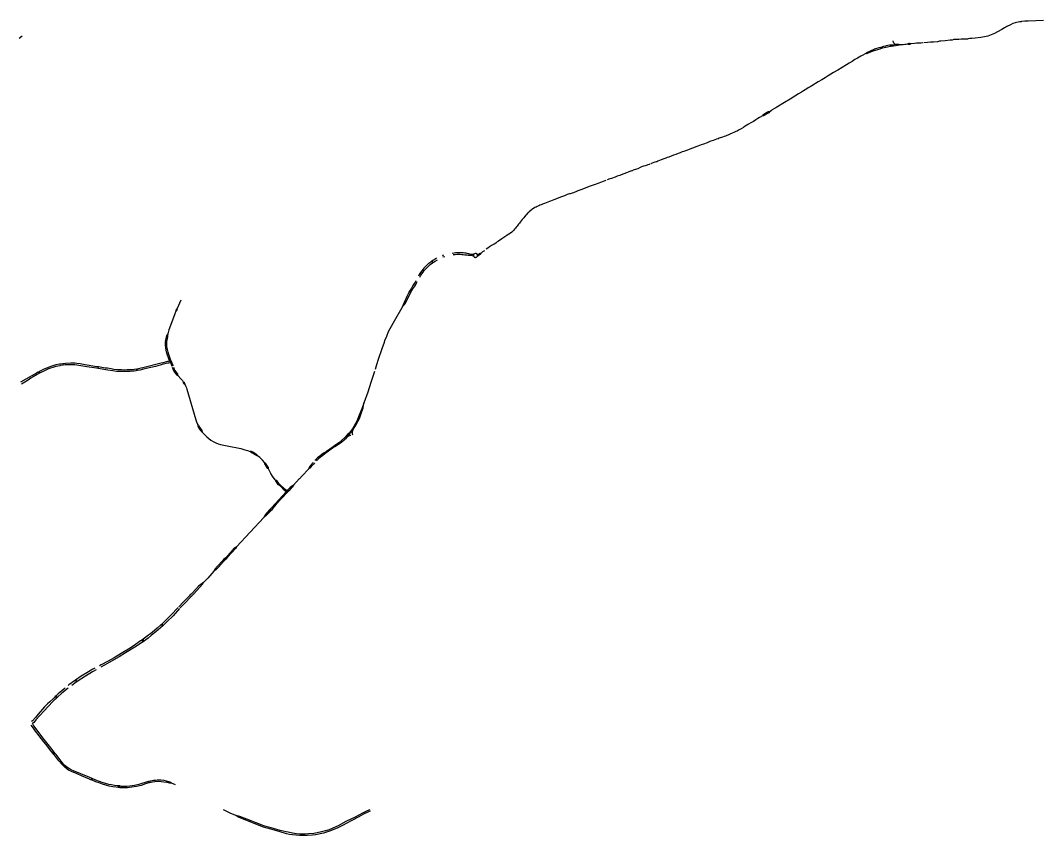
# Model space of a CAD drawing. Header units: inches. Extents: x 25490716 to 25512768, y 6672380 to 6685864.
# Drawn here: x 25504768 to 25512768, y 6676856 to 6683230 of the extents above; entities that cross this region are included whole.
import ezdxf

# ---------------------------------------------------------------- set-up
doc = ezdxf.new("R2010")
doc.units = ezdxf.units.IN
doc.header["$MEASUREMENT"] = 0

msp = doc.modelspace()

# ---------------------------------------------------------------- linework, layer by layer
for points in [[(25512582.5, 6683218.9), (25512557.4, 6683213.6), (25512546.6, 6683211), (25512528.9, 6683205.1), (25512509, 6683196.7), (25512481.4, 6683183), (25512472.3, 6683178.3)], [(25512592.5, 6683220.4), (25512582.5, 6683218.9)], [(25512768.3, 6683229.9), (25512646.9, 6683224.8), (25512622.6, 6683223.5), (25512595.7, 6683220.9), (25512592.5, 6683220.4)], [(25512472.3, 6683178.3), (25512463, 6683172.7), (25512440.9, 6683160), (25512407.6, 6683140.9), (25512384.2, 6683128.1), (25512370.8, 6683121.7), (25512358.6, 6683116.4), (25512346, 6683111.7), (25512333.9, 6683107.9), (25512318.9, 6683104), (25512306.1, 6683101.3), (25512292.1, 6683098.9), (25512278.2, 6683096.6), (25512234.1, 6683092.3), (25512207, 6683090.1), (25512190.7, 6683087.6), (25512179.1, 6683085.4), (25512172.9, 6683084.8), (25512160.5, 6683084.7), (25512147.6, 6683084.7), (25512127.9, 6683083.2)], [(25504782.2, 6683107.2), (25504757, 6683090)], [(25511612.7, 6683041.6), (25511605.2, 6683045.5), (25511598.5, 6683052.1), (25511594.7, 6683059.6), (25511593.2, 6683065.5), (25511592.6, 6683070.3)], [(25511824.8, 6683054.8), (25511809, 6683053.4), (25511800.5, 6683052.6), (25511793.1, 6683052.2), (25511785.2, 6683051.6), (25511776, 6683051.3), (25511760, 6683049.8), (25511729.7, 6683045.9)], [(25511959.5, 6683067.8), (25511954.6, 6683067), (25511939.1, 6683063.3), (25511908.9, 6683061.4), (25511883.7, 6683060.1), (25511861.3, 6683058.4), (25511832.2, 6683055.6)], [(25512076.3, 6683080.6), (25512067.6, 6683079.8), (25512054.6, 6683077), (25512039.4, 6683075), (25511998.8, 6683071.1), (25511964.5, 6683068.4), (25511959.5, 6683067.8)], [(25512094.1, 6683081.6), (25512082.8, 6683081.2), (25512076.3, 6683080.6)], [(25512100.2, 6683081.7), (25512094.1, 6683081.6)], [(25512127.9, 6683083.2), (25512124.3, 6683082.8), (25512105.8, 6683082), (25512100.2, 6683081.7)], [(25511447.3, 6683004.3), (25511438.5, 6683000.2), (25511423.8, 6682994.2), (25511413, 6682989.7), (25511384.2, 6682975.8), (25511379.3, 6682970.3)], [(25511450.4, 6682994.1), (25511442.2, 6682991.7), (25511428.3, 6682986), (25511407.8, 6682978.4), (25511388.9, 6682970.4), (25511385.8, 6682969.6), (25511379.3, 6682970.3)], [(25511571.2, 6683037.9), (25511562.9, 6683035.9), (25511538.5, 6683031.2), (25511531.4, 6683030.1), (25511517.1, 6683025.2), (25511494.8, 6683019.4), (25511479.2, 6683014.6), (25511447.3, 6683004.3)], [(25511572.4, 6683027.1), (25511535.7, 6683019.4), (25511523.3, 6683016.6), (25511506.9, 6683012.7), (25511487.7, 6683006.3), (25511450.4, 6682994.1)], [(25511571.2, 6683037.9), (25511584, 6683028.7)], [(25511581.2, 6683037.4), (25511571.2, 6683037.9)], [(25511572.4, 6683027.1), (25511581.2, 6683037.4)], [(25511584, 6683028.7), (25511572.4, 6683027.1)], [(25511612.7, 6683041.6), (25511602.7, 6683039.6), (25511583.2, 6683037.4), (25511581.2, 6683037.4)], [(25511645.9, 6683039.1), (25511640.5, 6683035.6), (25511626.8, 6683033.1), (25511594.4, 6683028.9), (25511584, 6683028.7)], [(25511645.9, 6683039.1), (25511636.3, 6683042.2), (25511612.7, 6683041.6)], [(25511704, 6683043.4), (25511693.3, 6683042.6), (25511684.9, 6683041.2), (25511671.9, 6683040.3), (25511657.6, 6683039.7), (25511645.9, 6683039.1)], [(25511715.2, 6683049.1), (25511711.3, 6683048.4), (25511708, 6683046.4), (25511704, 6683043.4)], [(25511715.8, 6683041.4), (25511712.3, 6683041.1), (25511704, 6683043.4)], [(25511729.7, 6683045.9), (25511720.4, 6683048.5), (25511715.2, 6683049.1)], [(25511729.7, 6683045.9), (25511721.7, 6683042.4), (25511718.6, 6683041.7), (25511715.8, 6683041.4)], [(25511379.3, 6682970.3), (25511349.8, 6682955.6), (25511340.2, 6682950), (25511312.3, 6682935), (25511293.6, 6682923.5), (25511270.6, 6682909.3), (25511247.1, 6682895.5), (25511227.8, 6682883.6), (25511194.2, 6682863.2), (25511159.9, 6682842.2), (25511126.1, 6682821.9), (25511084.4, 6682796.4), (25511060.4, 6682781.4), (25511035.6, 6682766.6), (25511006.5, 6682748.9), (25510957.3, 6682719), (25510942.1, 6682710.1), (25510927.2, 6682702.3), (25510916.4, 6682696.5), (25510904.5, 6682687.9), (25510890.2, 6682678.9), (25510875.7, 6682669.9), (25510851.8, 6682655), (25510824, 6682637.4), (25510786.6, 6682615), (25510743.7, 6682588.7), (25510682.3, 6682552.4), (25510673.9, 6682547.7)], [(25510580.2, 6682494.5), (25510574.3, 6682490.4), (25510569.6, 6682484.5)], [(25510589.7, 6682500), (25510580.2, 6682494.5)], [(25510594.7, 6682492.9), (25510587.5, 6682488.9), (25510584.7, 6682487.5)], [(25510601.1, 6682506.9), (25510589.7, 6682500)], [(25510605.7, 6682499.1), (25510589.7, 6682500)], [(25510594.7, 6682492.9), (25510601.1, 6682506.9)], [(25510605.7, 6682499.1), (25510596, 6682493.6), (25510594.7, 6682492.9)], [(25510624.2, 6682516), (25510615.1, 6682515.4), (25510606.3, 6682510), (25510601.1, 6682506.9)], [(25510624.2, 6682516), (25510620.7, 6682508.6), (25510605.7, 6682499.1)], [(25510673.9, 6682547.7), (25510663.6, 6682541.5), (25510647.3, 6682530), (25510640.2, 6682525.2), (25510629.6, 6682518.9), (25510624.2, 6682516)], [(25510569.6, 6682484.5), (25510546.6, 6682471.8), (25510533.7, 6682464), (25510518.9, 6682452), (25510499.5, 6682440.6), (25510479.2, 6682428.3), (25510461.8, 6682417.7), (25510436, 6682402.5), (25510421.7, 6682393.6), (25510403.9, 6682383.1), (25510387, 6682373.6), (25510371.6, 6682365.5), (25510362.1, 6682360.7), (25510346.8, 6682353.8), (25510334.5, 6682347.9), (25510315.1, 6682340.1), (25510311.5, 6682338.8), (25510292.9, 6682330.4), (25510287, 6682327.9), (25510281.8, 6682326.2), (25510269.6, 6682322.6), (25510256.7, 6682317.9), (25510231.2, 6682308.3), (25510223.5, 6682305.4), (25510209.9, 6682300.7), (25510185.1, 6682291.6), (25510166.3, 6682286.3), (25510158.5, 6682283.6), (25510148.4, 6682279.2), (25510137.3, 6682273.6), (25510110.1, 6682263), (25510090.6, 6682256.1), (25510064.1, 6682246.3), (25510050.5, 6682241.5), (25510031.8, 6682234.6), (25510014.9, 6682228), (25509998.1, 6682221.8), (25509983.2, 6682216.3), (25509968.8, 6682211), (25509955.6, 6682206.3), (25509943.2, 6682201.7), (25509927.5, 6682196), (25509912, 6682190.1), (25509892.3, 6682183), (25509874.4, 6682176.4), (25509837.8, 6682161.8)], [(25510584.7, 6682487.5), (25510579.3, 6682485), (25510569.6, 6682484.5)], [(25509689.7, 6682106.4), (25509683.2, 6682104.1), (25509673, 6682100.2), (25509668.1, 6682098.7), (25509652.7, 6682093.7), (25509639.9, 6682090.6), (25509632.4, 6682087.7), (25509620.5, 6682082), (25509614.2, 6682079.5), (25509594.8, 6682070.9)], [(25509826.2, 6682157.4), (25509814.3, 6682153.9), (25509798.6, 6682147.9), (25509778.6, 6682140), (25509766.2, 6682134.9), (25509751.7, 6682128.5), (25509744, 6682125.5), (25509738.7, 6682123.8), (25509727.6, 6682120.9), (25509701.1, 6682110.6), (25509696.3, 6682108.8)], [(25509837.8, 6682161.8), (25509826.2, 6682157.4)], [(25509464.5, 6682022.4), (25509454, 6682018.5), (25509433.6, 6682011.3), (25509417.3, 6682005.2), (25509391.1, 6681995.2), (25509377.6, 6681990.2), (25509355.4, 6681982.4)], [(25509549.2, 6682055), (25509538.6, 6682050.7), (25509520.7, 6682043.7), (25509506.4, 6682038.2), (25509464.5, 6682022.4)], [(25509549.2, 6682055), (25509560.5, 6682059.3)], [(25509594.8, 6682070.9), (25509567.5, 6682061.8), (25509560.5, 6682059.3)], [(25509344.4, 6681978.1), (25509316.6, 6681967.6), (25509289.9, 6681957.9), (25509261, 6681947.1), (25509215.6, 6681930.6), (25509183.2, 6681918.3), (25509149.8, 6681905.6), (25509126.1, 6681896.6), (25509115.3, 6681891.2), (25509099.1, 6681884.7), (25509092, 6681882.4)], [(25509083, 6681880.6), (25509067.9, 6681875), (25509060.7, 6681873.3), (25509050, 6681870.3), (25509043.8, 6681868.2), (25509027.3, 6681860.3), (25509021.7, 6681857.7), (25508991.9, 6681846.8), (25508973.5, 6681840), (25508938.3, 6681826.8)], [(25509092, 6681882.4), (25509083, 6681880.6)], [(25508938.3, 6681826.8), (25508911.9, 6681816.4), (25508904.4, 6681813.6), (25508865.8, 6681799.8), (25508849.9, 6681793.1), (25508840.5, 6681789.4), (25508829.8, 6681785.2), (25508821.1, 6681781.6), (25508807.8, 6681775.3), (25508799.6, 6681770.9), (25508791.3, 6681766.6), (25508779.2, 6681759.1), (25508766.8, 6681750.6), (25508760.6, 6681745.8), (25508746.5, 6681733.9), (25508741.5, 6681729.4), (25508736.3, 6681724.6), (25508724.3, 6681711.4), (25508720.4, 6681707.4), (25508709.8, 6681694.8), (25508703.2, 6681686.5), (25508697.4, 6681679.2), (25508692.3, 6681672.3), (25508676.7, 6681652.6), (25508670.2, 6681645.1), (25508663.3, 6681637.3), (25508651.7, 6681622.5), (25508645.4, 6681612.5), (25508639.6, 6681605.4), (25508632.1, 6681597.2), (25508623.3, 6681588.1), (25508618.6, 6681582.8), (25508616, 6681579.5), (25508613.5, 6681576.9), (25508610.6, 6681574.5), (25508601.2, 6681567.6), (25508588.2, 6681559.2), (25508583, 6681555.9), (25508570.7, 6681548), (25508554.6, 6681537.4), (25508531.8, 6681522), (25508505.5, 6681503.4)], [(25508505.5, 6681503.4), (25508497, 6681498), (25508484.3, 6681489.4), (25508472.3, 6681481.8), (25508452.5, 6681469.9), (25508436, 6681458.4), (25508423.7, 6681450), (25508410.5, 6681440.3)], [(25508076.9, 6681394.6), (25508065, 6681390.3)], [(25508071.8, 6681380.2), (25508086.1, 6681385.1)], [(25508314, 6681402.7), (25508309.5, 6681401.4), (25508305.8, 6681400.6), (25508301.3, 6681399.9), (25508297.9, 6681399.7), (25508293.6, 6681399.8), (25508289.7, 6681400.2), (25508285, 6681400.9), (25508280.8, 6681402.3), (25508274.2, 6681404.7), (25508269.1, 6681405.8), (25508260.8, 6681407.6), (25508252.5, 6681409.1), (25508242.3, 6681410.5), (25508230.8, 6681412), (25508219.4, 6681413.1), (25508206.8, 6681413.7), (25508193.4, 6681413.7), (25508181, 6681413), (25508170.8, 6681411.9), (25508160.3, 6681410.9), (25508142.6, 6681408.7)], [(25508151.4, 6681399.3), (25508168.2, 6681400.8), (25508182, 6681401.6), (25508192.4, 6681401.9), (25508204.2, 6681401.9), (25508219.3, 6681400.9), (25508229.4, 6681399.9), (25508242.6, 6681398.2), (25508257.7, 6681396.2), (25508269.1, 6681394.4), (25508286.5, 6681393.8), (25508300.5, 6681391.6), (25508307.9, 6681390), (25508310.9, 6681389.4)], [(25508314, 6681402.7), (25508311.6, 6681398.9), (25508310.7, 6681393.1), (25508310.9, 6681389.4)], [(25508310.9, 6681389.4), (25508311.7, 6681386.1), (25508313.2, 6681383.5), (25508314.9, 6681381.7)], [(25508339.6, 6681400.9), (25508335.8, 6681404.2), (25508332.3, 6681406.4), (25508327.2, 6681407.2), (25508323.1, 6681407), (25508318.2, 6681405.4), (25508314, 6681402.7)], [(25508314.9, 6681381.7), (25508316.5, 6681380), (25508320.2, 6681377.8), (25508324.1, 6681376.7), (25508327.5, 6681376.6)], [(25508327.5, 6681376.6), (25508331.1, 6681377.6), (25508334.6, 6681379.6), (25508337.9, 6681382.5), (25508340, 6681384.6)], [(25508366.8, 6681408.7), (25508359.8, 6681407.1), (25508355.2, 6681404), (25508352.5, 6681402.5), (25508349, 6681401), (25508345.3, 6681400.6), (25508339.6, 6681400.9)], [(25508340, 6681384.6), (25508341.2, 6681387.2), (25508341.6, 6681389.3), (25508341.4, 6681392.6), (25508340.6, 6681398), (25508339.6, 6681400.9)], [(25508366.8, 6681408.7), (25508365.4, 6681405.2), (25508364.8, 6681403.6), (25508363.1, 6681401), (25508357.5, 6681396.9), (25508346.9, 6681389.2), (25508344.1, 6681387.1), (25508340, 6681384.6)], [(25508395.7, 6681429.3), (25508382.2, 6681419.7), (25508366.8, 6681408.7)], [(25507982.4, 6681344.2), (25507978.7, 6681341.4), (25507967.8, 6681332.7), (25507958.3, 6681328.9), (25507947.4, 6681318), (25507933.1, 6681303.6), (25507922, 6681291.7), (25507905.7, 6681271.3), (25507896.8, 6681258.5), (25507887.1, 6681243.1), (25507880.1, 6681230.3)], [(25507891.3, 6681223.7), (25507896.6, 6681231.8), (25507907.4, 6681248.4), (25507916, 6681261), (25507926.2, 6681274.4), (25507941.1, 6681290.7), (25507951.2, 6681301.6), (25507961.9, 6681311.6), (25507971.8, 6681320.5), (25507990.3, 6681335.2), (25507997.8, 6681340.4)], [(25508021.1, 6681370), (25508011, 6681363.8), (25508003.6, 6681359.3), (25507992.6, 6681352.2), (25507982.4, 6681344.2)], [(25507982.4, 6681344.2), (25507997.8, 6681340.4)], [(25507997.8, 6681340.4), (25508009.8, 6681347.3), (25508029.4, 6681359.3)], [(25507860.1, 6681194.6), (25507854.1, 6681184.3), (25507845.9, 6681172.2), (25507836.6, 6681157), (25507824.7, 6681135.7), (25507821.8, 6681129.9)], [(25507837.1, 6681131.4), (25507852.4, 6681153.2), (25507858.9, 6681165.6), (25507868.2, 6681182.6), (25507871.1, 6681188.2)], [(25507761.3, 6680998.5), (25507763, 6681012.1), (25507769.9, 6681026.5), (25507776.2, 6681040.8), (25507783.9, 6681056.4), (25507791.9, 6681072.6), (25507806, 6681099.4), (25507813.5, 6681113.3), (25507818.1, 6681121.4), (25507821.8, 6681129.9)], [(25507761.3, 6680998.5), (25507772, 6681009.7), (25507780.9, 6681024.8), (25507789.6, 6681043.4), (25507804.5, 6681072.4), (25507811, 6681084.8), (25507829.5, 6681118.3)], [(25507821.8, 6681129.9), (25507837.1, 6681131.4)], [(25507829.5, 6681118.3), (25507821.8, 6681129.9)], [(25507829.5, 6681118.3), (25507837.1, 6681131.4)], [(25505994.2, 6680977.9), (25505987.6, 6680971.5), (25505985.6, 6680967.9)], [(25505994.1, 6680969), (25505994.2, 6680977.9)], [(25506022.5, 6681043.6), (25505994.2, 6680977.9)], [(25507543.3, 6680503.1), (25507555, 6680538.5), (25507568.8, 6680580.2), (25507597.2, 6680664.5), (25507613.7, 6680714.3), (25507618, 6680726.2), (25507631.9, 6680761.5), (25507647, 6680796.6), (25507659.4, 6680822.3), (25507693.3, 6680881.2), (25507752.6, 6680984), (25507761.3, 6680998.5)], [(25505984.1, 6680957.1), (25505975.4, 6680935.1), (25505948.8, 6680866.4), (25505929, 6680810.7), (25505919.9, 6680778.8)], [(25505985.6, 6680967.9), (25505983.8, 6680964.7), (25505984.1, 6680957.1)], [(25505991.7, 6680964.7), (25505989.2, 6680960.2), (25505984.1, 6680957.1)], [(25505994.1, 6680969), (25505991.7, 6680964.7)], [(25505919.9, 6680778.8), (25505911.6, 6680768.1), (25505907.3, 6680754.4), (25505904.9, 6680744), (25505902.4, 6680729.4)], [(25505919.9, 6680778.8), (25505918.6, 6680765.7), (25505916.8, 6680756.4), (25505914.7, 6680742.3), (25505912.8, 6680726.4)], [(25505931.9, 6680576.2), (25505913.7, 6680627.5), (25505907.6, 6680652.6), (25505903.9, 6680670.5), (25505902.2, 6680692.6), (25505901.3, 6680710.4), (25505902, 6680720.2)], [(25505902.4, 6680729.4), (25505902, 6680720.2)], [(25505912.8, 6680726.4), (25505906.7, 6680724), (25505902, 6680720.2)], [(25505912, 6680716.8), (25505902, 6680720.2)], [(25505912, 6680716.8), (25505907.3, 6680720.8), (25505902.4, 6680729.4)], [(25505912.8, 6680726.4), (25505902.4, 6680729.4)], [(25505942.4, 6680579.7), (25505928.3, 6680617.1), (25505922, 6680636.6), (25505917.1, 6680657.9), (25505913, 6680680.2), (25505911.6, 6680692.5), (25505911.6, 6680710.3), (25505912, 6680716.8)], [(25505912, 6680716.8), (25505912.8, 6680726.4)], [(25505935.5, 6680564.8), (25505931.9, 6680576.2)], [(25505947.8, 6680565.9), (25505942.4, 6680579.7)], [(25505078.1, 6680542), (25505074.4, 6680541.5), (25505045.1, 6680536.1), (25505014.6, 6680527.3), (25504984.7, 6680516.5), (25504966, 6680508.9), (25504945.9, 6680499.5), (25504928.1, 6680490.7), (25504914.8, 6680484)], [(25505079.7, 6680530.8), (25505076.8, 6680530.4), (25505044.7, 6680523.5), (25505019.9, 6680516.5), (25505003.9, 6680511.4), (25504986.6, 6680504.9), (25504967.1, 6680496.5), (25504945.4, 6680485.8), (25504928.2, 6680476.8), (25504917.2, 6680471.6)], [(25505100.5, 6680544.7), (25505078.1, 6680542)], [(25505101.7, 6680533.8), (25505079.7, 6680530.8)], [(25505364.9, 6680522.4), (25505275.3, 6680536.8), (25505236, 6680543.5), (25505209.6, 6680547.2), (25505193.5, 6680548.8), (25505176.4, 6680549.6), (25505161.9, 6680549.9), (25505119.9, 6680546.9), (25505100.5, 6680544.7)], [(25505100.5, 6680544.7), (25505101.7, 6680533.8)], [(25505363.1, 6680509.8), (25505288.2, 6680522.2), (25505208.7, 6680534.2), (25505193.2, 6680536), (25505178.5, 6680536.9), (25505158.6, 6680537.4), (25505137.6, 6680537.1), (25505117.5, 6680536), (25505101.7, 6680533.8)], [(25505376.8, 6680507.6), (25505363.1, 6680509.8)], [(25505378.3, 6680520.2), (25505364.9, 6680522.4)], [(25505376.8, 6680507.6), (25505378.3, 6680520.2)], [(25505673.8, 6680490.6), (25505656, 6680488.1), (25505639.1, 6680486.3), (25505624.9, 6680484.9), (25505607, 6680484.1), (25505593.1, 6680483.5), (25505570.7, 6680483.5), (25505546.8, 6680484.1), (25505518.1, 6680485.8), (25505490.3, 6680489.4), (25505450.3, 6680496.2), (25505376.8, 6680507.6)], [(25505677.1, 6680503.9), (25505656, 6680501.1), (25505638.4, 6680499), (25505622.3, 6680497.9), (25505601.9, 6680496.9), (25505581.6, 6680496.2), (25505557.5, 6680496.6), (25505529.3, 6680498.1), (25505497.7, 6680501.6), (25505476.6, 6680506.3), (25505449.8, 6680510.3), (25505431.2, 6680511.4), (25505378.3, 6680520.2)], [(25505677.1, 6680503.9), (25505673.8, 6680490.6)], [(25505683.4, 6680492.4), (25505673.8, 6680490.6)], [(25505924.9, 6680562.9), (25505918.9, 6680561.8), (25505891.3, 6680555.1), (25505858, 6680546.5), (25505746.8, 6680518.8), (25505725.8, 6680513.6), (25505708.1, 6680509.6), (25505691.1, 6680506), (25505677.1, 6680503.9)], [(25505677.1, 6680503.9), (25505683.4, 6680492.4)], [(25505929, 6680550.3), (25505920, 6680549.5), (25505882.9, 6680541.2), (25505861.1, 6680533.1), (25505822.8, 6680524.5), (25505750.2, 6680507.1), (25505729.9, 6680502.4), (25505702, 6680496.2), (25505683.4, 6680492.4)], [(25505935.5, 6680564.8), (25505924.9, 6680562.9)], [(25505941.3, 6680551.9), (25505929, 6680550.3)], [(25505947.8, 6680565.9), (25505935.5, 6680564.8)], [(25505951.8, 6680552.7), (25505943.9, 6680557.1), (25505935.5, 6680564.8)], [(25505935.5, 6680564.8), (25505941.3, 6680551.9)], [(25505947.8, 6680565.9), (25505946.3, 6680561), (25505941.3, 6680551.9)], [(25505941.3, 6680551.9), (25505951.8, 6680552.7)], [(25505941.3, 6680551.9), (25505946.3, 6680541.2), (25505951.7, 6680527.7)], [(25505947.8, 6680565.9), (25505951.8, 6680552.7)], [(25505951.8, 6680552.7), (25505956.2, 6680537.5), (25505961.3, 6680527.8)], [(25505955.4, 6680517.5), (25505960, 6680504.9), (25505965.2, 6680493.7), (25505973.6, 6680479.2), (25505989.5, 6680459.7), (25505999, 6680454.3)], [(25505964.4, 6680519.7), (25505970.6, 6680503.7), (25505975.8, 6680491.7), (25505982.9, 6680481.2), (25505994.9, 6680464.1), (25505999, 6680454.3)], [(25504892.8, 6680471.3), (25504768.3, 6680401)], [(25504898.9, 6680461.1), (25504868, 6680443.5), (25504850.1, 6680432.7), (25504827.9, 6680417.2), (25504776.3, 6680387)], [(25504906.8, 6680479.2), (25504892.8, 6680471.3)], [(25504917.2, 6680471.6), (25504898.9, 6680461.1)], [(25504906.8, 6680479.2), (25504914.8, 6680484)], [(25504917.2, 6680471.6), (25504911.6, 6680474.6), (25504906.8, 6680479.2)], [(25504917.2, 6680471.6), (25504916.7, 6680477.9), (25504914.8, 6680484)], [(25505999, 6680454.3), (25506025.3, 6680425.2), (25506034.3, 6680414.7), (25506041.1, 6680404.9)], [(25507537.3, 6680485.4), (25507508.1, 6680398.4)], [(25506041.1, 6680404.9), (25506047.4, 6680400.3), (25506048.8, 6680398.1)], [(25506041.1, 6680404.9), (25506041.3, 6680397.3), (25506043.1, 6680394.6)], [(25506043.1, 6680394.6), (25506045.8, 6680390.5), (25506052.4, 6680386.6)], [(25506048.8, 6680398.1), (25506051.2, 6680393.7), (25506052.4, 6680386.6)], [(25506052.4, 6680386.6), (25506059.7, 6680371.9), (25506065.8, 6680357.9), (25506070.1, 6680345.4), (25506138.5, 6680106.3), (25506143.7, 6680092.1), (25506151.8, 6680073.3)], [(25507508.1, 6680398.4), (25507483.9, 6680323.9), (25507456.6, 6680245.8), (25507436.8, 6680192.3)], [(25507436.8, 6680192.3), (25507416.2, 6680143.9), (25507398.1, 6680097.5), (25507364.2, 6680037.6), (25507338.3, 6680003.4)], [(25507370, 6680030), (25507396.4, 6680072), (25507409.3, 6680097.9), (25507418.1, 6680117.8), (25507426.2, 6680140.5), (25507436.8, 6680172), (25507441.7, 6680185.8)], [(25507436.8, 6680192.3), (25507447.2, 6680201.5)], [(25507441.7, 6680185.8), (25507436.8, 6680192.3)], [(25507441.7, 6680185.8), (25507447.2, 6680201.5)], [(25507447.2, 6680201.5), (25507451.8, 6680220.7), (25507456.6, 6680245.8)], [(25506151.8, 6680073.3), (25506160, 6680065.5), (25506168.2, 6680050.4)], [(25506151.8, 6680073.3), (25506153.8, 6680060.7), (25506160.8, 6680046.2)], [(25506160.8, 6680046.2), (25506166, 6680035.4)], [(25506166, 6680035.4), (25506173.4, 6680040.6)], [(25506166, 6680035.4), (25506180.3, 6680017.3), (25506189.6, 6680011.6)], [(25506168.2, 6680050.4), (25506173.4, 6680040.6)], [(25506173.4, 6680040.6), (25506186.4, 6680023.6), (25506189.6, 6680011.6)], [(25506189.6, 6680011.6), (25506206.9, 6679991.7), (25506224.6, 6679973.7), (25506241.2, 6679959.6), (25506257.7, 6679947.7), (25506275.3, 6679936.7), (25506294.6, 6679927), (25506313, 6679918.9), (25506331.4, 6679913.8), (25506345.3, 6679910.6), (25506385.7, 6679902.3), (25506490.1, 6679881.5), (25506521.9, 6679872.8), (25506543.8, 6679865.7), (25506563.6, 6679858.6)], [(25507332.9, 6679985.7), (25507350.8, 6680008.1), (25507370, 6680030)], [(25507366.6, 6679986.7), (25507364.9, 6679994), (25507363.6, 6680001.4), (25507363.8, 6680010.7), (25507365.7, 6680016.4), (25507370, 6680030)], [(25507326.6, 6679991.2), (25507304.4, 6679969.7), (25507257.2, 6679927.8), (25507223.4, 6679902.8)], [(25507227, 6679897.1), (25507247, 6679911.4), (25507281.4, 6679933.9), (25507318.1, 6679967.1)], [(25507318.1, 6679967.1), (25507332.9, 6679985.7)], [(25507318.1, 6679967.1), (25507333.5, 6679981.6), (25507336.2, 6679982.8)], [(25507338.3, 6680003.4), (25507329, 6679993.5), (25507326.6, 6679991.2)], [(25507336.2, 6679982.8), (25507340.4, 6679984.7), (25507345.9, 6679986.4), (25507351.5, 6679987.3)], [(25506579.6, 6679856.3), (25506574.6, 6679859.1), (25506563.6, 6679858.6)], [(25506575.6, 6679849.2), (25506571.1, 6679851.3), (25506563.6, 6679858.6)], [(25506590.4, 6679850.2), (25506579.6, 6679856.3)], [(25507223.4, 6679902.8), (25507212.8, 6679895), (25507161.1, 6679859.1), (25507142.8, 6679847.8)], [(25507227, 6679897.1), (25507177.7, 6679861.8), (25507149.1, 6679842.2)], [(25506587.4, 6679843.5), (25506575.6, 6679849.2)], [(25506587.4, 6679843.5), (25506590.4, 6679850.2)], [(25506621.5, 6679826.1), (25506612.9, 6679827.7), (25506599.4, 6679836), (25506587.4, 6679843.5)], [(25506621.5, 6679826.1), (25506615.9, 6679834.1), (25506600.7, 6679844.2), (25506590.4, 6679850.2)], [(25506677.9, 6679771.1), (25506660.6, 6679792), (25506640.4, 6679811.1), (25506621.5, 6679826.1)], [(25507057.7, 6679773.3), (25507036, 6679748.4), (25507028.4, 6679738), (25507021, 6679722.2)], [(25507072.9, 6679790.6), (25507071.5, 6679789)], [(25507072.9, 6679790.6), (25507083.7, 6679801.7)], [(25507084.8, 6679788.6), (25507072.9, 6679790.6)], [(25507084.8, 6679788.6), (25507080.7, 6679785)], [(25507091.9, 6679808.6), (25507083.7, 6679801.7)], [(25507084.8, 6679788.6), (25507083.7, 6679801.7)], [(25507099, 6679800.7), (25507084.8, 6679788.6)], [(25507142.8, 6679847.8), (25507124.8, 6679836.3), (25507108.1, 6679822.2), (25507091.9, 6679808.6)], [(25507149.1, 6679842.2), (25507132.2, 6679829.2), (25507115.5, 6679814.8), (25507099, 6679800.7)], [(25506693.3, 6679741.2), (25506678.6, 6679763.9), (25506677.9, 6679771.1)], [(25506699.7, 6679745.4), (25506685.1, 6679769), (25506677.9, 6679771.1)], [(25506699.7, 6679745.4), (25506693.3, 6679741.2)], [(25506699.4, 6679729.6), (25506693.3, 6679741.2)], [(25506707.6, 6679722.5), (25506700.8, 6679726.9), (25506699.4, 6679729.6)], [(25506706.4, 6679733.4), (25506699.7, 6679745.4)], [(25506707.6, 6679722.5), (25506707.4, 6679731.7), (25506706.4, 6679733.4)], [(25506759.4, 6679636.8), (25506739.4, 6679665.3), (25506726.8, 6679686.8), (25506707.6, 6679722.5)], [(25507021, 6679722.2), (25506971.6, 6679669.5), (25506949.2, 6679645.4)], [(25507066.4, 6679769.9), (25507058.4, 6679761.4), (25507040.8, 6679741.5), (25507033.6, 6679731.7), (25507021, 6679722.2)], [(25506759.4, 6679636.8), (25506767.1, 6679633.9), (25506777.6, 6679623.2), (25506782.3, 6679617.2)], [(25506759.4, 6679636.8), (25506762.3, 6679627.4), (25506775.8, 6679612.2)], [(25506833, 6679554.8), (25506800.4, 6679587.5), (25506786.1, 6679599.2), (25506775.8, 6679612.2)], [(25506839.2, 6679561.5), (25506837.4, 6679562.7), (25506792.2, 6679606.8), (25506782.3, 6679617.2)], [(25506949.2, 6679645.4), (25506948.4, 6679644.4), (25506902.9, 6679595.2)], [(25506844.6, 6679543.3), (25506762.1, 6679452.7), (25506728.8, 6679416.3)], [(25506855.4, 6679542.1), (25506767.5, 6679446.4), (25506740.6, 6679414.9), (25506736.3, 6679409.3)], [(25506844.6, 6679543.3), (25506833, 6679554.8)], [(25506852.8, 6679552.5), (25506839.2, 6679561.5)], [(25506852.8, 6679552.5), (25506844.6, 6679543.3)], [(25506844.6, 6679543.3), (25506851.1, 6679541.9), (25506855.4, 6679542.1)], [(25506859.1, 6679559.3), (25506852.8, 6679552.5)], [(25506852.8, 6679552.5), (25506854.9, 6679547.4), (25506855.4, 6679542.1)], [(25506865.4, 6679552.5), (25506855.4, 6679542.1)], [(25506902.9, 6679595.2), (25506887, 6679586), (25506876.8, 6679576.4), (25506859.1, 6679559.3)], [(25506902.9, 6679595.2), (25506892, 6679579.8), (25506886, 6679573.6), (25506865.4, 6679552.5)], [(25506716.3, 6679402.7), (25506681.8, 6679364), (25506670.9, 6679343.2)], [(25506719.7, 6679390.5), (25506688.5, 6679359.9), (25506670.9, 6679343.2)], [(25506728.8, 6679416.3), (25506716.3, 6679402.7)], [(25506729.8, 6679400.6), (25506722.8, 6679403.7), (25506716.3, 6679402.7)], [(25506719.7, 6679390.5), (25506717, 6679397.1), (25506716.3, 6679402.7)], [(25506729.8, 6679400.6), (25506719.7, 6679390.5)], [(25506736.3, 6679409.3), (25506729.8, 6679400.6)], [(25506670.9, 6679343.2), (25506457.1, 6679113.4)], [(25506457.1, 6679113.4), (25506439.8, 6679103.3), (25506372.8, 6679028.8), (25506365.5, 6679022.1)], [(25506457.1, 6679113.4), (25506449.3, 6679100.1), (25506386.5, 6679031.9), (25506374.3, 6679016.9)], [(25506349.3, 6679005.5), (25506308.7, 6678961.8), (25506286.9, 6678937.8), (25506280.1, 6678922.5)], [(25506356.2, 6678999.3), (25506316.1, 6678955), (25506295.6, 6678934.1), (25506280.1, 6678922.5)], [(25506356.7, 6679013.6), (25506349.3, 6679005.5)], [(25506365.6, 6679009.8), (25506356.2, 6678999.3)], [(25506365.5, 6679022.1), (25506356.7, 6679013.6)], [(25506374.3, 6679016.9), (25506362.4, 6679013.7), (25506356.7, 6679013.6)], [(25506365.6, 6679009.8), (25506356.7, 6679013.6)], [(25506365.6, 6679009.8), (25506366.4, 6679018.3), (25506365.5, 6679022.1)], [(25506374.3, 6679016.9), (25506365.5, 6679022.1)], [(25506374.3, 6679016.9), (25506365.6, 6679009.8)], [(25506280.1, 6678922.5), (25506232.7, 6678868.3), (25506200, 6678835.1)], [(25506200, 6678835.1), (25506188, 6678827.8), (25506160.7, 6678805.1), (25506114.5, 6678754.9), (25506103.6, 6678744.8)], [(25506113.5, 6678735.7), (25506123.8, 6678747.2), (25506191.1, 6678821.4), (25506200, 6678835.1)], [(25506095.8, 6678737.7), (25506088.3, 6678728.2)], [(25506103.6, 6678744.8), (25506095.8, 6678737.7)], [(25506105.7, 6678727), (25506113.5, 6678735.7)], [(25506080.1, 6678721.3), (25506044.1, 6678684.3), (25506006.7, 6678645.5)], [(25506090, 6678712.1), (25506062.9, 6678683.5), (25506018.1, 6678637)], [(25506088.3, 6678728.2), (25506080.1, 6678721.3)], [(25506098, 6678720), (25506090, 6678712.1)], [(25506105.7, 6678727), (25506098, 6678720)], [(25506001.3, 6678639.8), (25505944.5, 6678580.5), (25505903.3, 6678537.5), (25505876.1, 6678512.2)], [(25506012.7, 6678631.3), (25505961.4, 6678575.3), (25505912.4, 6678526.4), (25505880.7, 6678496.5)], [(25505865.6, 6678502.7), (25505835.8, 6678476.6), (25505797.2, 6678444), (25505748.9, 6678406), (25505738.7, 6678399.4)], [(25505880.7, 6678496.5), (25505827.7, 6678450.2), (25505792.9, 6678422.8), (25505767.4, 6678400.7), (25505748.5, 6678387)], [(25505865.6, 6678502.7), (25505876.1, 6678512.2)], [(25505880.7, 6678496.5), (25505865.6, 6678502.7)], [(25505880.7, 6678496.5), (25505876.1, 6678512.2)], [(25505706.4, 6678377.5), (25505656.5, 6678342.3), (25505613.8, 6678314.4), (25505554.7, 6678278.3), (25505499.5, 6678246.5), (25505453.2, 6678220.5), (25505399.2, 6678191.5), (25505385.9, 6678184.2)], [(25505715.7, 6678364), (25505661.2, 6678328.3), (25505590.4, 6678283.7), (25505541, 6678253.8), (25505461.7, 6678208.9), (25505425.2, 6678188.3), (25505395.4, 6678171.7)], [(25505716.5, 6678384.6), (25505706.4, 6678377.5)], [(25505727.9, 6678372), (25505715.7, 6678364)], [(25505728, 6678392.4), (25505716.5, 6678384.6)], [(25505727.9, 6678372), (25505716.5, 6678384.6)], [(25505735.1, 6678377.2), (25505716.5, 6678384.6)], [(25505728, 6678392.4), (25505727.9, 6678372)], [(25505735.1, 6678377.2), (25505727.9, 6678372)], [(25505738.7, 6678399.4), (25505728, 6678392.4)], [(25505728, 6678392.4), (25505735.1, 6678377.2)], [(25505748.5, 6678387), (25505735.1, 6678377.2)], [(25505349.7, 6678164.7), (25505334.3, 6678156.2), (25505287.6, 6678128.7), (25505242.9, 6678101.2), (25505198.6, 6678071.2)], [(25505359.7, 6678151.7), (25505332.3, 6678136.4), (25505275.9, 6678102.7), (25505211.2, 6678059.4)], [(25505198.6, 6678071.2), (25505189.3, 6678064.7), (25505147.3, 6678034.1), (25505140.3, 6678028.4)], [(25505204.5, 6678054.8), (25505170.7, 6678029.5)], [(25505198.6, 6678071.2), (25505200.5, 6678062.5), (25505204.5, 6678054.8)], [(25505198.6, 6678071.2), (25505204.2, 6678067.7), (25505211.2, 6678059.4)], [(25505211.2, 6678059.4), (25505208.7, 6678057.7), (25505204.5, 6678054.8)], [(25505031.6, 6677932.8), (25505029.9, 6677930.7), (25504998.4, 6677901.9), (25504979.3, 6677884.7), (25504957.2, 6677861.3), (25504906.7, 6677806.1), (25504886.1, 6677779.5), (25504861.4, 6677753.5)], [(25505039.4, 6677942.6), (25505031.6, 6677932.8)], [(25505046.1, 6677949), (25505039.4, 6677942.6)], [(25505058.5, 6677938.7), (25505046.6, 6677939), (25505039.4, 6677942.6)], [(25505118.7, 6678011), (25505106.5, 6678001.1), (25505063.7, 6677965.4), (25505046.1, 6677949)], [(25505048.6, 6677929.8), (25505048.5, 6677943.1), (25505046.1, 6677949)], [(25505048.6, 6677929.8), (25505058.5, 6677938.7)], [(25505141.9, 6678007.7), (25505092.8, 6677968.5), (25505058.5, 6677938.7)], [(25505021.4, 6677904.2), (25504984.2, 6677866), (25504889, 6677761.6), (25504882.4, 6677752.7), (25504872.4, 6677740.4)], [(25505040.8, 6677922.9), (25505038.8, 6677921.2), (25505021.4, 6677904.2)], [(25505048.6, 6677929.8), (25505040.8, 6677922.9)], [(25504859.1, 6677709.3), (25504851.1, 6677720.1)], [(25504861.4, 6677753.5), (25504855.4, 6677747.3)], [(25504869.4, 6677695.1), (25504859.1, 6677709.3)], [(25504872.4, 6677740.4), (25504862.3, 6677731.5)], [(25504868.5, 6677720.5), (25504862.3, 6677731.5)], [(25505020.8, 6677521.2), (25505014.9, 6677528.3), (25504942.3, 6677621.3), (25504875.6, 6677710.5), (25504868.5, 6677720.5)], [(25505010.3, 6677512.7), (25505007.2, 6677516.6), (25504966.2, 6677570.4), (25504950.7, 6677587.8), (25504915.2, 6677634.4), (25504886, 6677672.6), (25504869.4, 6677695.1)], [(25505020.2, 6677499.8), (25505010.3, 6677512.7)], [(25505031.6, 6677508.4), (25505020.2, 6677499.8)], [(25505020.2, 6677499.8), (25505027.5, 6677498.5), (25505038.7, 6677498.6)], [(25505028.4, 6677490.5), (25505020.2, 6677499.8)], [(25505031.6, 6677508.4), (25505020.8, 6677521.2)], [(25505031.6, 6677508.4), (25505030.8, 6677500.1), (25505028.4, 6677490.5)], [(25505038.7, 6677498.6), (25505028.4, 6677490.5)], [(25505036.1, 6677480.8), (25505028.4, 6677490.5)], [(25505038.7, 6677498.6), (25505031.6, 6677508.4)], [(25505306.7, 6677297), (25505246.4, 6677323), (25505211.9, 6677337.6), (25505167.1, 6677356.6), (25505144.5, 6677368.3), (25505133.3, 6677375), (25505112.2, 6677393.4), (25505090.3, 6677415.1), (25505068.1, 6677440.4), (25505036.1, 6677480.8)], [(25505046.4, 6677489.1), (25505038.7, 6677498.6)], [(25505310.9, 6677308.6), (25505239.4, 6677337.4), (25505183.5, 6677360.9), (25505169.8, 6677366.6), (25505159.9, 6677371.6), (25505150.2, 6677377.3), (25505139.2, 6677384.4), (25505129.2, 6677392.2), (25505114.9, 6677404.3), (25505105.4, 6677415), (25505087.4, 6677438), (25505046.4, 6677489.1)], [(25505318.1, 6677292), (25505306.7, 6677297)], [(25505329.3, 6677301.1), (25505310.9, 6677308.6)], [(25505329.3, 6677301.1), (25505322.5, 6677297.9), (25505318.1, 6677292)], [(25505328.3, 6677287.7), (25505318.1, 6677292)], [(25505328.3, 6677287.7), (25505329.6, 6677294.8), (25505329.3, 6677301.1)], [(25505532.7, 6677244.9), (25505504, 6677247.6), (25505480.5, 6677252.4), (25505458.6, 6677255.9), (25505406.6, 6677271.7), (25505386.9, 6677278.5), (25505357.3, 6677290.1), (25505329.3, 6677301.1)], [(25505532.6, 6677231.7), (25505516.5, 6677233.9), (25505490, 6677238), (25505461.2, 6677242.9), (25505434.6, 6677249.5), (25505410.7, 6677257.2), (25505383.9, 6677267), (25505358.1, 6677275.6), (25505328.3, 6677287.7)], [(25505532.6, 6677231.7), (25505532.7, 6677244.9)], [(25505545.7, 6677244.2), (25505537.2, 6677237.3), (25505532.6, 6677231.7)], [(25505544.6, 6677230.3), (25505532.6, 6677231.7)], [(25505544.6, 6677230.3), (25505538.8, 6677239.2), (25505532.7, 6677244.9)], [(25505545.7, 6677244.2), (25505532.7, 6677244.9)], [(25505768.7, 6677266.9), (25505746.6, 6677260.7), (25505710.9, 6677248.3), (25505676.4, 6677239.6), (25505638.9, 6677233), (25505604.6, 6677228.9), (25505577.3, 6677228.2), (25505544.6, 6677230.3)], [(25505544.6, 6677230.3), (25505545.7, 6677244.2)], [(25505769.7, 6677278.7), (25505716.3, 6677262.3), (25505692.9, 6677255.8), (25505658.6, 6677248.5), (25505623.1, 6677243.1), (25505600.6, 6677240.3), (25505559.2, 6677240.3), (25505545.7, 6677244.2)], [(25505769.7, 6677278.7), (25505767.8, 6677271.9), (25505768.7, 6677266.9)], [(25505777.1, 6677269.1), (25505768.7, 6677266.9)], [(25505787, 6677281.8), (25505783.4, 6677281.2), (25505769.7, 6677278.7)], [(25505769.7, 6677278.7), (25505774.7, 6677273.5), (25505777.1, 6677269.1)], [(25505789.4, 6677271.8), (25505787.2, 6677271.4), (25505777.1, 6677269.1)], [(25505950.1, 6677265.5), (25505936, 6677273.6), (25505910, 6677281.7), (25505891.2, 6677285.5), (25505866.3, 6677288.7), (25505837.9, 6677288.9), (25505823.5, 6677287.5), (25505808.2, 6677285.3), (25505787, 6677281.8)], [(25505950.1, 6677265.5), (25505933, 6677265), (25505913.5, 6677269.6), (25505888.3, 6677273.5), (25505868, 6677276.7), (25505844.6, 6677277.8), (25505819.6, 6677276.5), (25505800.6, 6677273.9), (25505789.4, 6677271.8)], [(25505981.1, 6677251.3), (25505950.1, 6677265.5)], [(25506451.6, 6677013.6), (25506407.9, 6677031.5), (25506356.3, 6677056.7)], [(25507499, 6677058.1), (25507478.5, 6677048.9), (25507443.7, 6677031.2), (25507385.9, 6677000.8), (25507313.2, 6676964.7), (25507253.7, 6676932.2), (25507211.8, 6676912.6), (25507182.6, 6676901.8), (25507153.9, 6676892), (25507133.4, 6676886.4), (25507110.7, 6676881.3), (25507062.6, 6676872.2), (25507019.9, 6676868.4), (25506991.5, 6676867.1), (25506956.5, 6676867.4), (25506925.7, 6676870.3), (25506896, 6676874.3), (25506862.6, 6676881.2), (25506845.4, 6676884.9), (25506798, 6676896.2), (25506728.3, 6676915), (25506707.3, 6676920.8), (25506671.4, 6676932.3), (25506537.2, 6676984), (25506482.7, 6677004.6), (25506451.6, 6677013.6)], [(25507501.7, 6677046.5), (25507490.9, 6677041.7), (25507450.7, 6677022.3), (25507414, 6677002.2), (25507359.6, 6676974.4), (25507318.9, 6676953), (25507285.8, 6676934.4), (25507244.1, 6676913.9), (25507185.1, 6676889.7), (25507137.9, 6676875.8), (25507074, 6676861.5), (25507053, 6676859.3), (25507009.2, 6676856), (25506982.7, 6676856), (25506951, 6676856.5), (25506922.6, 6676858.4), (25506895.5, 6676860.4), (25506872.4, 6676864.1), (25506848.3, 6676869.3), (25506798.9, 6676884.9), (25506717.1, 6676907.6), (25506697.4, 6676913.2), (25506668.1, 6676922), (25506594.8, 6676949.4), (25506570.2, 6676959.5), (25506473.2, 6677000), (25506451.6, 6677013.6)]]:
    msp.add_lwpolyline(points)

doc.saveas('drawing.dxf')
